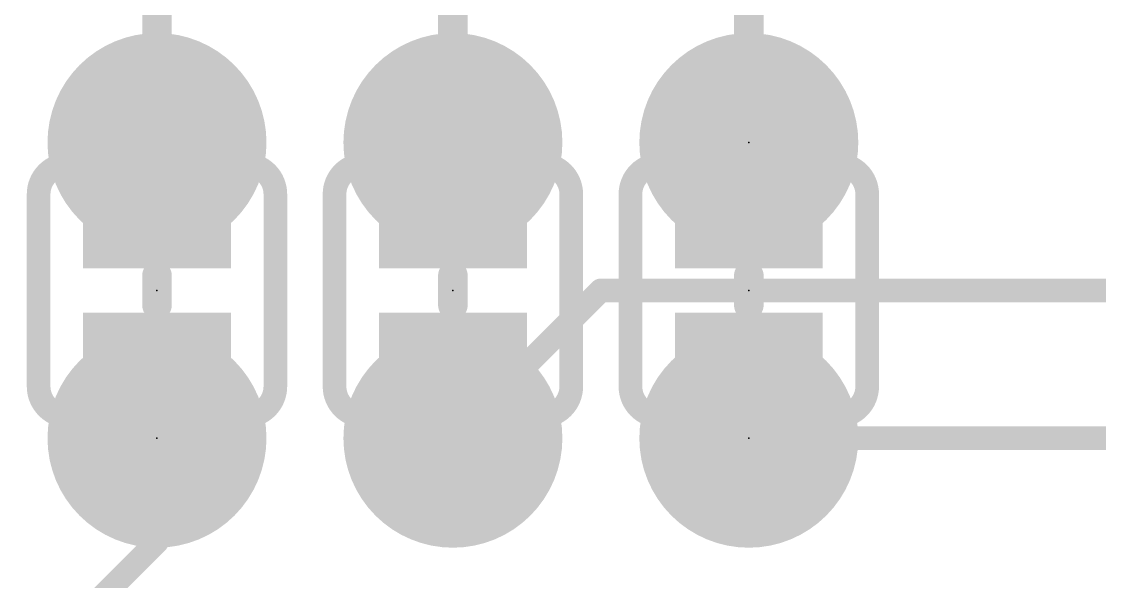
# Model space of a CAD drawing. Extents: x -24 to 83, y -23 to 53.
# Drawn here: x 26.52 to 35.78, y 41.95 to 46.76 of the extents above; entities that cross this region are included whole.
import ezdxf

# ---------------------------------------------------------------- set-up
doc = ezdxf.new("R2010")
doc.units = 0
for name, color, linetype in [('1', 12, 'CONTINUOUS'), ('16', 132, 'CONTINUOUS'), ('17', 110, 'CONTINUOUS'), ('21', 41, 'CONTINUOUS'), ('22', 40, 'CONTINUOUS'), ('23', 53, 'CONTINUOUS'), ('24', 53, 'CONTINUOUS'), ('51', 53, 'CONTINUOUS')]:
    doc.layers.add(name, color=color, linetype=linetype)

# ---------------------------------------------------------------- blocks, each defined once
blk = doc.blocks.new('RECT')
blk.add_solid([(-0.5, -0.5), (0.5, -0.5), (-0.5, 0.5), (0.5, 0.5)])
blk = doc.blocks.new('ROUNDP')
at = {"const_width": 0.5}
blk.add_lwpolyline([(0, -0.25, 1), (0, 0.25, 1), (0, -0.25)], format="xyb", dxfattribs=at)

msp = doc.modelspace()

# ---------------------------------------------------------------- linework, layer by layer
at = {"layer": '1'}
for points, const_width in [([(27.686, 45.72), (27.686, 50.8)], 0.254), ([(30.226, 45.72), (30.226, 50.8)], 0.254), ([(32.766, 45.72), (32.766, 50.8)], 0.254), ([(31.496, 44.45), (30.226, 43.18)], 0.2032), ([(31.496, 44.45), (35.941, 44.45)], 0.2032), ([(27.686, 43.18), (27.686, 42.291)], 0.2032), ([(36.322, 43.18), (32.766, 43.18)], 0.2032), ([(26.416, 41.021), (27.686, 42.291)], 0.2032)]:
    msp.add_lwpolyline(points, dxfattribs=dict(at, const_width=const_width))
for points, const_width in [([(27.6225, 45.72, 1), (27.7495, 45.72)], 0.127), ([(30.1625, 45.72, 1), (30.2895, 45.72)], 0.127), ([(32.7025, 45.72, 1), (32.8295, 45.72)], 0.127), ([(31.496, 44.5008, 1), (31.496, 44.3992)], 0.1016), ([(31.5319, 44.4141, 1), (31.4601, 44.4859)], 0.1016), ([(27.7368, 43.18, 1), (27.6352, 43.18)], 0.1016), ([(30.1901, 43.2159, 1), (30.2619, 43.1441)], 0.1016), ([(32.766, 43.2308, 1), (32.766, 43.1292)], 0.1016), ([(27.7219, 42.2551, 1), (27.6501, 42.3269)], 0.1016), ([(27.6352, 42.291, 1), (27.7368, 42.291)], 0.1016)]:
    msp.add_lwpolyline(points, format="xyb", dxfattribs=dict(at, const_width=const_width))
at = {"layer": '16', "const_width": 0.2032}
for points in [[(27.686, 44.958), (27.686, 45.72)], [(30.226, 44.958), (30.226, 45.72)], [(32.766, 44.958), (32.766, 45.72)], [(27.686, 44.069), (27.686, 44.831)], [(30.226, 44.831), (30.226, 44.069)], [(32.766, 44.831), (32.766, 44.069)], [(27.686, 43.942), (27.686, 43.18)], [(30.226, 43.942), (30.226, 43.18)], [(32.766, 43.942), (32.766, 43.18)]]:
    msp.add_lwpolyline(points, dxfattribs=at)
at = {"layer": '16', "const_width": 0.1016}
for points in [[(27.7368, 45.72, 1), (27.6352, 45.72)], [(30.2768, 45.72, 1), (30.1752, 45.72)], [(32.8168, 45.72, 1), (32.7152, 45.72)], [(27.6352, 44.958, 1), (27.7368, 44.958)], [(30.1752, 44.958, 1), (30.2768, 44.958)], [(32.7152, 44.958, 1), (32.8168, 44.958)], [(27.7368, 44.831, 1), (27.6352, 44.831)], [(30.2768, 44.831, 1), (30.1752, 44.831)], [(32.8168, 44.831, 1), (32.7152, 44.831)], [(27.6352, 44.069, 1), (27.7368, 44.069)], [(27.7368, 43.942, 1), (27.6352, 43.942)], [(30.1752, 44.069, 1), (30.2768, 44.069)], [(30.2768, 43.942, 1), (30.1752, 43.942)], [(32.7152, 44.069, 1), (32.8168, 44.069)], [(32.8168, 43.942, 1), (32.7152, 43.942)], [(27.6352, 43.18, 1), (27.7368, 43.18)], [(30.1752, 43.18, 1), (30.2768, 43.18)], [(32.7152, 43.18, 1), (32.8168, 43.18)]]:
    msp.add_lwpolyline(points, format="xyb", dxfattribs=at)
at = {"layer": '21', "const_width": 0.254}
for points in [[(27.686, 44.577), (27.686, 44.323)], [(30.226, 44.577), (30.226, 44.323)], [(32.766, 44.577), (32.766, 44.323)]]:
    msp.add_lwpolyline(points, dxfattribs=at)
at = {"layer": '21', "const_width": 0.127}
for points in [[(27.7495, 44.577, 1), (27.6225, 44.577)], [(30.2895, 44.577, 1), (30.1625, 44.577)], [(32.8295, 44.577, 1), (32.7025, 44.577)], [(27.6225, 44.323, 1), (27.7495, 44.323)], [(30.1625, 44.323, 1), (30.2895, 44.323)], [(32.7025, 44.323, 1), (32.8295, 44.323)]]:
    msp.add_lwpolyline(points, format="xyb", dxfattribs=at)
at = {"layer": '22'}
for points, const_width in [([(26.924, 45.5295, 0.4142), (26.67, 45.2755)], 0.2032), ([(26.924, 45.4787, 1), (26.924, 45.5803)], 0.1016), ([(28.702, 45.2755, 0.4142), (28.448, 45.5295)], 0.2032), ([(28.448, 45.5803, 1), (28.448, 45.4787)], 0.1016), ([(29.464, 45.5295, 0.4142), (29.21, 45.2755)], 0.2032), ([(29.464, 45.4787, 1), (29.464, 45.5803)], 0.1016), ([(31.242, 45.2755, 0.4142), (30.988, 45.5295)], 0.2032), ([(30.988, 45.5803, 1), (30.988, 45.4787)], 0.1016), ([(32.004, 45.5295, 0.4142), (31.75, 45.2755)], 0.2032), ([(32.004, 45.4787, 1), (32.004, 45.5803)], 0.1016), ([(33.782, 45.2755, 0.4142), (33.528, 45.5295)], 0.2032), ([(33.528, 45.5803, 1), (33.528, 45.4787)], 0.1016), ([(26.7208, 45.2755, 1), (26.6192, 45.2755)], 0.1016), ([(28.7528, 45.2755, 1), (28.6512, 45.2755)], 0.1016), ([(29.2608, 45.2755, 1), (29.1592, 45.2755)], 0.1016), ([(31.2928, 45.2755, 1), (31.1912, 45.2755)], 0.1016), ([(31.8008, 45.2755, 1), (31.6992, 45.2755)], 0.1016), ([(33.8328, 45.2755, 1), (33.7312, 45.2755)], 0.1016), ([(26.6192, 45.2755, 1), (26.7208, 45.2755)], 0.1016), ([(28.6512, 45.2755, 1), (28.7528, 45.2755)], 0.1016), ([(29.1592, 45.2755, 1), (29.2608, 45.2755)], 0.1016), ([(31.1912, 45.2755, 1), (31.2928, 45.2755)], 0.1016), ([(31.6992, 45.2755, 1), (31.8008, 45.2755)], 0.1016), ([(33.7312, 45.2755, 1), (33.8328, 45.2755)], 0.1016), ([(26.67, 43.6245, 0.4142), (26.924, 43.3705)], 0.2032), ([(26.7208, 43.6245, 1), (26.6192, 43.6245)], 0.1016), ([(26.6192, 43.6245, 1), (26.7208, 43.6245)], 0.1016), ([(28.448, 43.3705, 0.4142), (28.702, 43.6245)], 0.2032), ([(28.7528, 43.6245, 1), (28.6512, 43.6245)], 0.1016), ([(28.6512, 43.6245, 1), (28.7528, 43.6245)], 0.1016), ([(29.21, 43.6245, 0.4142), (29.464, 43.3705)], 0.2032), ([(29.2608, 43.6245, 1), (29.1592, 43.6245)], 0.1016), ([(29.1592, 43.6245, 1), (29.2608, 43.6245)], 0.1016), ([(30.988, 43.3705, 0.4142), (31.242, 43.6245)], 0.2032), ([(31.2928, 43.6245, 1), (31.1912, 43.6245)], 0.1016), ([(31.1912, 43.6245, 1), (31.2928, 43.6245)], 0.1016), ([(31.75, 43.6245, 0.4142), (32.004, 43.3705)], 0.2032), ([(31.8008, 43.6245, 1), (31.6992, 43.6245)], 0.1016), ([(31.6992, 43.6245, 1), (31.8008, 43.6245)], 0.1016), ([(33.528, 43.3705, 0.4142), (33.782, 43.6245)], 0.2032), ([(33.8328, 43.6245, 1), (33.7312, 43.6245)], 0.1016), ([(33.7312, 43.6245, 1), (33.8328, 43.6245)], 0.1016), ([(26.924, 43.3197, 1), (26.924, 43.4213)], 0.1016), ([(28.448, 43.4213, 1), (28.448, 43.3197)], 0.1016), ([(29.464, 43.3197, 1), (29.464, 43.4213)], 0.1016), ([(30.988, 43.4213, 1), (30.988, 43.3197)], 0.1016), ([(32.004, 43.3197, 1), (32.004, 43.4213)], 0.1016), ([(33.528, 43.4213, 1), (33.528, 43.3197)], 0.1016)]:
    msp.add_lwpolyline(points, format="xyb", dxfattribs=dict(at, const_width=const_width))
at = {"layer": '22', "const_width": 0.2032}
for points in [[(26.67, 45.2755), (26.67, 43.6245)], [(28.702, 43.6245), (28.702, 45.2755)], [(29.21, 45.2755), (29.21, 43.6245)], [(31.242, 43.6245), (31.242, 45.2755)], [(31.75, 45.2755), (31.75, 43.6245)], [(33.782, 43.6245), (33.782, 45.2755)]]:
    msp.add_lwpolyline(points, dxfattribs=at)
at = {"layer": '23'}
for p in [(32.766, 45.72), (27.686, 43.18), (32.766, 43.18)]:
    msp.add_point(p, dxfattribs=at)
at = {"layer": '24'}
for p in [(27.686, 44.45), (30.226, 44.45), (32.766, 44.45)]:
    msp.add_point(p, dxfattribs=at)

# ---------------------------------------------------------------- block references
at = {"layer": '16', "xscale": 0.635, "yscale": 1.27}
for p, rotation in [((27.686, 44.958), 90), ((30.226, 44.958), 270), ((32.766, 44.958), 270), ((27.686, 43.942), 90), ((30.226, 43.942), 270), ((32.766, 43.942), 270)]:
    msp.add_blockref('RECT', p, dxfattribs=dict(at, rotation=rotation))
at = {"layer": '17', "xscale": 1.8796, "yscale": 1.8796}
for p, rotation in [((27.686, 45.72), 270), ((27.686, 45.72), 270), ((30.226, 45.72), 270), ((30.226, 45.72), 270), ((32.766, 45.72), 270), ((32.766, 45.72), 270), ((27.686, 43.18), 90), ((27.686, 43.18), 90), ((30.226, 43.18), 270), ((30.226, 43.18), 270), ((32.766, 43.18), 270), ((32.766, 43.18), 270)]:
    msp.add_blockref('ROUNDP', p, dxfattribs=dict(at, rotation=rotation))
at = {"layer": '51', "xscale": 0.508, "yscale": 0.508, "rotation": 180}
for p in [(27.686, 45.72), (30.226, 45.72), (32.766, 45.72), (30.226, 43.18), (32.766, 43.18)]:
    msp.add_blockref('RECT', p, dxfattribs=at)
at = {"layer": '51', "xscale": 0.508, "yscale": 0.508}
msp.add_blockref('RECT', (27.686, 43.18), dxfattribs=at)

doc.saveas('drawing.dxf')
